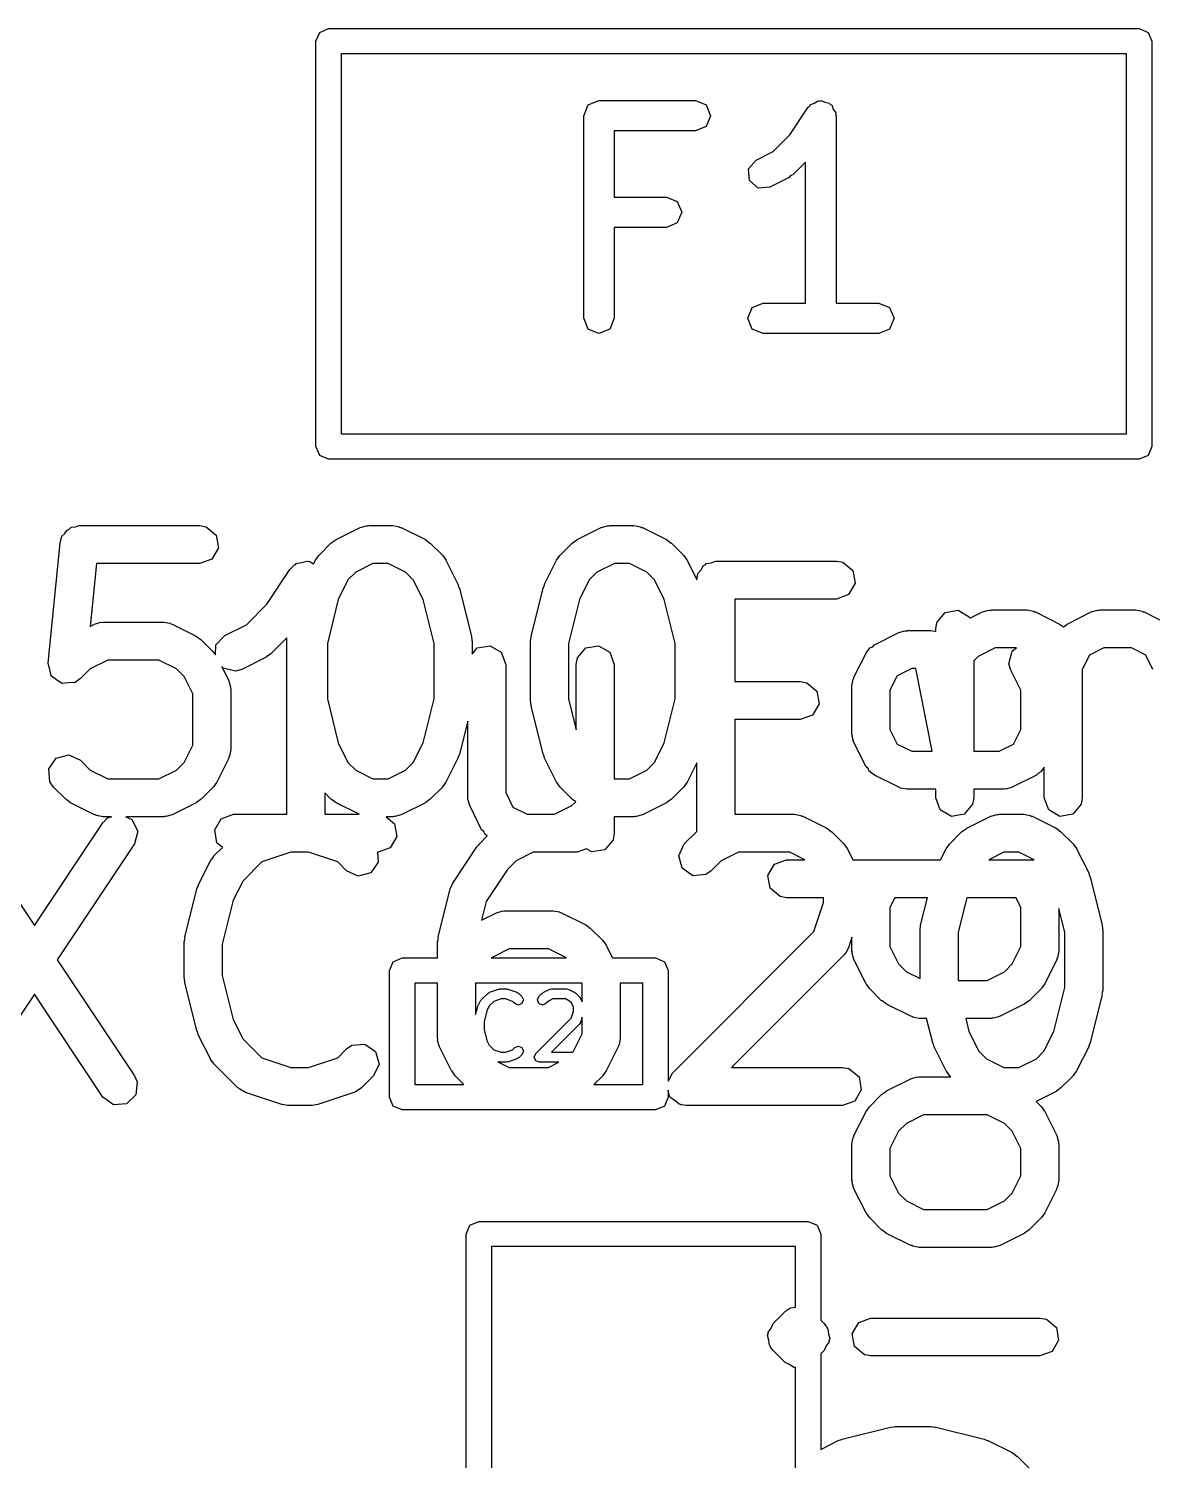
# Model space of a CAD drawing. Extents: x 115 to 337, y -185 to -59.
# Drawn here: x 228.17 to 232.61, y -78.1 to -72.45 of the extents above; entities that cross this region are included whole.
import ezdxf

# ---------------------------------------------------------------- set-up
doc = ezdxf.new("R2010")
doc.units = 0
doc.layers.add('BLACK', color=7, linetype='CONTINUOUS')

msp = doc.modelspace()

# ---------------------------------------------------------------- linework, layer by layer
at = {"layer": 'BLACK', "linetype": 'CONTINUOUS'}
for p, q in [((229.307, -72.4971), (229.322, -72.4618)), ((229.322, -72.4618), (229.357, -72.4471)), ((229.357, -72.4471), (232.557, -72.4471)), ((232.557, -72.4471), (232.593, -72.4618)), ((232.593, -72.4618), (232.607, -72.4971)), ((229.307, -74.0971), (229.307, -72.4971)), ((232.607, -72.4971), (232.607, -74.0971)), ((229.407, -72.5471), (229.407, -74.0471)), ((232.507, -72.5471), (229.407, -72.5471)), ((232.507, -74.0471), (232.507, -72.5471)), ((230.364, -72.791), (230.382, -72.7486)), ((230.382, -72.7486), (230.424, -72.731)), ((230.424, -72.731), (230.805, -72.731)), ((230.805, -72.731), (230.848, -72.7486)), ((230.848, -72.7486), (230.865, -72.791)), ((231.178, -72.8671), (231.25, -72.7578)), ((231.25, -72.7578), (231.256, -72.7543)), ((231.256, -72.7543), (231.258, -72.7486)), ((231.258, -72.7486), (231.274, -72.7419)), ((231.274, -72.7419), (231.289, -72.7322)), ((231.289, -72.7322), (231.295, -72.7334)), ((231.295, -72.7334), (231.3, -72.731)), ((231.3, -72.731), (231.316, -72.7377)), ((231.316, -72.7377), (231.334, -72.7411)), ((231.334, -72.7411), (231.337, -72.7462)), ((231.337, -72.7462), (231.343, -72.7486)), ((231.343, -72.7486), (231.349, -72.7648)), ((231.349, -72.7648), (231.359, -72.7793)), ((230.364, -73.591), (230.364, -72.791)), ((230.865, -72.791), (230.848, -72.8335)), ((231.359, -72.7793), (231.358, -72.7853)), ((231.358, -72.7853), (231.36, -72.791)), ((231.36, -72.791), (231.36, -73.531)), ((230.805, -72.851), (230.484, -72.851)), ((230.484, -72.851), (230.484, -73.112)), ((230.848, -72.8335), (230.805, -72.851)), ((231.112, -72.9322), (231.178, -72.8671)), ((231.045, -72.9659), (231.112, -72.9322)), ((231.015, -73.0006), (231.045, -72.9659)), ((231.24, -72.974), (231.19, -73.0239)), ((231.24, -73.531), (231.24, -72.974)), ((231.018, -73.0464), (231.015, -73.0006)), ((231.053, -73.0765), (231.018, -73.0464)), ((231.175, -73.0352), (231.099, -73.0733)), ((231.181, -73.0277), (231.175, -73.0352)), ((231.19, -73.0239), (231.181, -73.0277)), ((231.099, -73.0733), (231.053, -73.0765)), ((230.484, -73.112), (230.691, -73.112)), ((230.691, -73.112), (230.733, -73.1296)), ((230.733, -73.1296), (230.751, -73.172)), ((230.733, -73.2144), (230.691, -73.232)), ((230.751, -73.172), (230.733, -73.2144)), ((230.691, -73.232), (230.484, -73.232)), ((230.484, -73.232), (230.484, -73.591)), ((231.012, -73.591), (231.029, -73.5486)), ((231.029, -73.5486), (231.072, -73.531)), ((231.072, -73.531), (231.24, -73.531)), ((231.36, -73.531), (231.529, -73.531)), ((231.529, -73.531), (231.571, -73.5486)), ((231.571, -73.5486), (231.589, -73.591)), ((230.382, -73.6335), (230.364, -73.591)), ((230.484, -73.591), (230.467, -73.6335)), ((231.029, -73.6335), (231.012, -73.591)), ((231.589, -73.591), (231.571, -73.6335)), ((230.424, -73.651), (230.382, -73.6335)), ((230.467, -73.6335), (230.424, -73.651)), ((231.072, -73.651), (231.029, -73.6335)), ((231.3, -73.651), (231.072, -73.651)), ((231.529, -73.651), (231.3, -73.651)), ((231.571, -73.6335), (231.529, -73.651)), ((229.407, -74.0471), (232.507, -74.0471)), ((229.322, -74.1325), (229.307, -74.0971)), ((232.607, -74.0971), (232.593, -74.1325)), ((229.357, -74.1471), (229.322, -74.1325)), ((232.557, -74.1471), (229.357, -74.1471)), ((232.593, -74.1325), (232.557, -74.1471)), ((228.299, -74.4688), (228.304, -74.452)), ((228.304, -74.452), (228.316, -74.4409)), ((228.316, -74.4409), (228.324, -74.4271)), ((228.324, -74.4271), (228.333, -74.4235)), ((228.333, -74.4235), (228.341, -74.4162)), ((228.341, -74.4162), (228.357, -74.415)), ((228.357, -74.415), (228.372, -74.4095)), ((228.372, -74.4095), (228.848, -74.4095)), ((228.848, -74.4095), (228.874, -74.414)), ((228.874, -74.414), (228.913, -74.447)), ((228.913, -74.447), (228.922, -74.4975)), ((229.386, -74.4651), (229.481, -74.4174)), ((229.481, -74.4174), (229.506, -74.41)), ((229.506, -74.41), (229.51, -74.411)), ((229.51, -74.411), (229.515, -74.4095)), ((229.515, -74.4095), (229.61, -74.4095)), ((229.61, -74.4095), (229.636, -74.414)), ((229.636, -74.414), (229.639, -74.4169)), ((229.639, -74.4169), (229.643, -74.4174)), ((229.643, -74.4174), (229.739, -74.4651)), ((230.338, -74.4651), (230.433, -74.4174)), ((230.433, -74.4174), (230.458, -74.41)), ((230.458, -74.41), (230.463, -74.411)), ((230.463, -74.411), (230.467, -74.4095)), ((230.467, -74.4095), (230.562, -74.4095)), ((230.562, -74.4095), (230.588, -74.414)), ((230.588, -74.414), (230.591, -74.4169)), ((230.591, -74.4169), (230.596, -74.4174)), ((230.596, -74.4174), (230.691, -74.4651)), ((228.25, -74.9532), (228.297, -74.4771)), ((228.297, -74.4771), (228.298, -74.4732)), ((228.298, -74.4715), (228.299, -74.4688)), ((228.298, -74.4732), (228.298, -74.4715)), ((228.922, -74.4975), (228.896, -74.542)), ((229.319, -74.5267), (229.366, -74.4791)), ((229.366, -74.4791), (229.385, -74.4662)), ((229.385, -74.4662), (229.386, -74.4651)), ((229.739, -74.4651), (229.757, -74.4784)), ((229.757, -74.4784), (229.758, -74.4791)), ((229.758, -74.4791), (229.806, -74.5267)), ((230.271, -74.5267), (230.319, -74.4791)), ((230.319, -74.4791), (230.337, -74.4662)), ((230.337, -74.4662), (230.338, -74.4651)), ((230.691, -74.4651), (230.709, -74.4784)), ((230.709, -74.4784), (230.711, -74.4791)), ((230.711, -74.4791), (230.758, -74.5267)), ((228.44, -74.5595), (228.415, -74.8077)), ((228.848, -74.5595), (228.44, -74.5595)), ((228.896, -74.542), (228.848, -74.5595)), ((229.204, -74.5829), (229.222, -74.5641)), ((229.222, -74.5641), (229.226, -74.5629)), ((229.226, -74.5629), (229.229, -74.5596)), ((229.229, -74.5596), (229.25, -74.5558)), ((229.25, -74.5558), (229.271, -74.5497)), ((229.271, -74.5497), (229.275, -74.5514)), ((229.275, -74.5514), (229.28, -74.5507)), ((229.28, -74.5507), (229.297, -74.5609)), ((229.297, -74.5609), (229.305, -74.5462)), ((229.305, -74.5462), (229.318, -74.5282)), ((229.318, -74.5282), (229.319, -74.5267)), ((229.532, -74.5595), (229.464, -74.5938)), ((229.592, -74.5595), (229.532, -74.5595)), ((229.661, -74.5938), (229.592, -74.5595)), ((229.806, -74.5267), (229.819, -74.5451)), ((229.819, -74.5451), (229.82, -74.5462)), ((229.82, -74.5462), (229.867, -74.6414)), ((230.209, -74.6414), (230.257, -74.5462)), ((230.257, -74.5462), (230.27, -74.5282)), ((230.27, -74.5282), (230.271, -74.5267)), ((230.485, -74.5595), (230.416, -74.5938)), ((230.545, -74.5595), (230.485, -74.5595)), ((230.613, -74.5938), (230.545, -74.5595)), ((230.758, -74.5267), (230.771, -74.5451)), ((230.771, -74.5451), (230.772, -74.5462)), ((230.772, -74.5462), (230.811, -74.6234)), ((230.828, -74.5839), (230.837, -74.5671)), ((230.837, -74.5671), (230.844, -74.5647)), ((230.844, -74.5647), (230.848, -74.5596)), ((230.848, -74.5596), (230.867, -74.5562)), ((230.867, -74.5562), (230.886, -74.5495)), ((230.886, -74.5495), (231.362, -74.5495)), ((231.362, -74.5495), (231.387, -74.554)), ((231.387, -74.554), (231.427, -74.587)), ((229.113, -74.7196), (229.204, -74.5829)), ((229.433, -74.6242), (229.395, -74.7012)), ((229.464, -74.5938), (229.433, -74.6242)), ((229.691, -74.6242), (229.661, -74.5938)), ((229.73, -74.7012), (229.691, -74.6242)), ((230.386, -74.6242), (230.347, -74.7012)), ((230.416, -74.5938), (230.386, -74.6242)), ((230.643, -74.6242), (230.613, -74.5938)), ((230.682, -74.7012), (230.643, -74.6242)), ((230.811, -74.6234), (230.812, -74.6148)), ((230.812, -74.6115), (230.813, -74.6086)), ((230.812, -74.6148), (230.812, -74.6115)), ((230.813, -74.6086), (230.815, -74.5989)), ((230.815, -74.5989), (230.828, -74.5839)), ((231.427, -74.587), (231.436, -74.6375)), ((229.867, -74.6414), (229.871, -74.6539)), ((229.871, -74.6539), (229.873, -74.6568)), ((229.873, -74.6568), (229.921, -74.8473)), ((230.156, -74.8473), (230.204, -74.6568)), ((230.204, -74.6568), (230.209, -74.645)), ((230.209, -74.645), (230.209, -74.6414)), ((231.41, -74.682), (231.362, -74.6995)), ((231.436, -74.6375), (231.41, -74.682)), ((229.032, -74.801), (229.113, -74.7196)), ((229.395, -74.7012), (229.352, -74.8747)), ((229.773, -74.8747), (229.73, -74.7012)), ((230.347, -74.7012), (230.304, -74.8747)), ((230.725, -74.8747), (230.682, -74.7012)), ((231.362, -74.6995), (230.961, -74.6995)), ((230.961, -74.6995), (230.961, -75.0257)), ((231.791, -74.7529), (231.842, -74.744)), ((231.842, -74.744), (231.886, -74.7696)), ((231.938, -74.7508), (231.963, -74.7433)), ((231.963, -74.7433), (231.968, -74.7444)), ((231.968, -74.7444), (231.972, -74.7428)), ((231.972, -74.7428), (232.115, -74.7428)), ((232.115, -74.7428), (232.14, -74.7474)), ((232.367, -74.7508), (232.392, -74.7433)), ((232.392, -74.7433), (232.396, -74.7444)), ((232.396, -74.7444), (232.4, -74.7428)), ((232.4, -74.7428), (232.543, -74.7428)), ((232.543, -74.7428), (232.569, -74.7474)), ((228.415, -74.8077), (228.433, -74.7984)), ((228.433, -74.7984), (228.458, -74.791)), ((228.458, -74.791), (228.463, -74.792)), ((228.463, -74.792), (228.467, -74.7905)), ((228.467, -74.7905), (228.705, -74.7905)), ((228.705, -74.7905), (228.731, -74.795)), ((228.731, -74.795), (228.734, -74.7979)), ((228.734, -74.7979), (228.739, -74.7984)), ((228.739, -74.7984), (228.834, -74.846)), ((228.947, -74.8431), (229.032, -74.801)), ((231.754, -74.8178), (231.758, -74.7922)), ((231.758, -74.7922), (231.791, -74.7529)), ((231.886, -74.7696), (231.889, -74.7756)), ((231.889, -74.7756), (231.938, -74.7508)), ((232.14, -74.7474), (232.144, -74.7503)), ((232.144, -74.7503), (232.148, -74.7508)), ((232.148, -74.7508), (232.243, -74.7984)), ((232.243, -74.7984), (232.258, -74.8091)), ((232.264, -74.8065), (232.272, -74.7984)), ((232.272, -74.7984), (232.367, -74.7508)), ((232.569, -74.7474), (232.572, -74.7503)), ((232.572, -74.7503), (232.577, -74.7508)), ((232.577, -74.7508), (232.672, -74.7984)), ((228.834, -74.846), (228.852, -74.8594)), ((228.912, -74.8804), (228.947, -74.8431)), ((229.192, -74.8532), (229.129, -74.9156)), ((229.192, -75.5495), (229.192, -74.8532)), ((229.921, -74.8473), (229.922, -74.8622)), ((230.154, -74.8655), (230.157, -74.8507)), ((230.157, -74.8507), (230.156, -74.8473)), ((231.512, -74.8801), (231.608, -74.8324)), ((231.608, -74.8324), (231.632, -74.825)), ((231.632, -74.825), (231.637, -74.826)), ((231.637, -74.826), (231.641, -74.8245)), ((231.641, -74.8245), (231.736, -74.8245)), ((231.736, -74.8245), (231.754, -74.8276)), ((231.754, -74.8276), (231.754, -74.8178)), ((232.258, -74.8091), (232.264, -74.8065)), ((228.852, -74.8594), (228.853, -74.8601)), ((228.853, -74.8601), (228.901, -74.9077)), ((228.901, -74.9077), (228.91, -74.92)), ((228.91, -74.92), (228.912, -74.8804)), ((229.352, -74.8747), (229.352, -75.0943)), ((229.773, -75.0943), (229.773, -74.8747)), ((229.922, -74.8622), (229.923, -74.8655)), ((229.923, -74.8655), (229.923, -74.9172)), ((229.923, -74.9172), (229.943, -74.8929)), ((229.943, -74.8929), (229.994, -74.884)), ((229.994, -74.884), (230.038, -74.9096)), ((230.038, -74.9096), (230.056, -74.9578)), ((230.154, -75.1036), (230.154, -74.8655)), ((230.304, -74.8747), (230.304, -75.0943)), ((230.339, -74.9322), (230.372, -74.8929)), ((230.372, -74.8929), (230.422, -74.884)), ((230.422, -74.884), (230.467, -74.9096)), ((230.467, -74.9096), (230.484, -74.9578)), ((230.725, -75.0943), (230.725, -74.8747)), ((231.431, -75.0088), (231.479, -74.9136)), ((231.479, -74.9136), (231.494, -74.8927)), ((231.494, -74.8927), (231.505, -74.8882)), ((231.505, -74.8882), (231.512, -74.8801)), ((231.989, -74.8928), (231.921, -74.9271)), ((232.072, -74.8928), (231.989, -74.8928)), ((232.043, -74.9557), (232.055, -74.9058)), ((232.055, -74.9058), (232.072, -74.8928)), ((232.418, -74.8928), (232.361, -74.9214)), ((232.526, -74.8928), (232.418, -74.8928)), ((232.583, -74.9214), (232.526, -74.8928)), ((228.249, -74.9542), (228.25, -74.9537)), ((228.256, -74.9785), (228.249, -74.9542)), ((228.25, -74.9537), (228.25, -74.9532)), ((228.485, -74.9405), (228.416, -74.9747)), ((228.687, -74.9405), (228.485, -74.9405)), ((228.756, -74.9747), (228.687, -74.9405)), ((228.94, -74.9728), (228.935, -74.9661)), ((228.935, -74.9661), (228.963, -75.0224)), ((229.11, -74.9297), (229.014, -74.9773)), ((229.111, -74.9285), (229.11, -74.9297)), ((229.129, -74.9156), (229.111, -74.9285)), ((230.056, -74.9578), (230.056, -75.464)), ((230.334, -74.9578), (230.339, -74.9322)), ((230.334, -75.2162), (230.334, -74.9578)), ((230.484, -74.9578), (230.484, -75.4094)), ((231.921, -74.9271), (231.904, -74.9442)), ((231.904, -74.9442), (231.904, -75.3007)), ((232.05, -74.9807), (232.043, -74.9557)), ((232.361, -74.9214), (232.332, -74.9784)), ((232.611, -74.9784), (232.583, -74.9214)), ((228.262, -75.003), (228.256, -74.9785)), ((228.263, -75.0032), (228.262, -75.003)), ((228.263, -75.0037), (228.263, -75.0032)), ((228.283, -75.0182), (228.263, -75.0037)), ((228.304, -75.0329), (228.283, -75.0182)), ((228.377, -75.0137), (228.356, -75.0287)), ((228.416, -74.9747), (228.377, -75.0137)), ((228.786, -75.0051), (228.756, -74.9747)), ((228.821, -75.0736), (228.786, -75.0051)), ((228.989, -74.9847), (228.94, -74.9728)), ((228.963, -75.0224), (228.97, -75.0474)), ((229.014, -74.9773), (228.989, -74.9847)), ((230.961, -75.0257), (231.219, -75.0257)), ((231.219, -75.0257), (231.245, -75.0302)), ((231.423, -75.0424), (231.428, -75.0167)), ((231.428, -75.0167), (231.431, -75.0133)), ((231.431, -75.0133), (231.431, -75.0088)), ((231.602, -75.003), (231.573, -75.0601)), ((231.659, -74.9745), (231.602, -75.003)), ((231.675, -74.9745), (231.659, -74.9745)), ((231.74, -75.3007), (231.675, -74.9745)), ((232.09, -75.0601), (232.05, -74.9807)), ((232.332, -74.9784), (232.332, -75.4845)), ((228.305, -75.0331), (228.304, -75.0329)), ((228.304, -75.0329), (228.304, -75.0329)), ((228.33, -75.031), (228.305, -75.0331)), ((228.355, -75.0291), (228.33, -75.031)), ((228.356, -75.0287), (228.355, -75.0287)), ((228.355, -75.0287), (228.355, -75.0291)), ((228.821, -75.2763), (228.821, -75.0736)), ((228.97, -75.0474), (228.969, -75.0517)), ((228.969, -75.0517), (228.971, -75.0559)), ((228.971, -75.0559), (228.971, -75.294)), ((231.245, -75.0302), (231.284, -75.0632)), ((231.284, -75.0632), (231.293, -75.1137)), ((231.423, -75.2328), (231.423, -75.0424)), ((231.573, -75.0601), (231.573, -75.2151)), ((232.09, -75.2151), (232.09, -75.0601)), ((229.352, -75.0943), (229.395, -75.2679)), ((229.73, -75.2679), (229.773, -75.0943)), ((230.155, -75.1068), (230.154, -75.1036)), ((230.156, -75.1218), (230.155, -75.1068)), ((230.204, -75.3122), (230.156, -75.1218)), ((230.304, -75.0943), (230.334, -75.2162)), ((230.682, -75.2679), (230.725, -75.0943)), ((231.293, -75.1137), (231.267, -75.1582)), ((229.906, -75.1814), (229.873, -75.3122)), ((229.906, -75.4817), (229.906, -75.1814)), ((231.219, -75.1757), (230.961, -75.1757)), ((230.961, -75.1757), (230.961, -75.5495)), ((231.267, -75.1582), (231.219, -75.1757)), ((231.425, -75.2371), (231.423, -75.2328)), ((231.424, -75.2414), (231.425, -75.2371)), ((231.431, -75.2664), (231.424, -75.2414)), ((231.573, -75.2151), (231.602, -75.2722)), ((232.061, -75.2722), (232.09, -75.2151)), ((228.786, -75.3448), (228.821, -75.2763)), ((228.971, -75.294), (228.966, -75.3197)), ((229.395, -75.2679), (229.433, -75.3448)), ((229.691, -75.3448), (229.73, -75.2679)), ((230.643, -75.3448), (230.682, -75.2679)), ((231.479, -75.3616), (231.431, -75.2664)), ((231.602, -75.2722), (231.659, -75.3007)), ((231.659, -75.3007), (231.74, -75.3007)), ((231.904, -75.3007), (232.004, -75.3007)), ((232.004, -75.3007), (232.061, -75.2722)), ((228.252, -75.3699), (228.281, -75.3278)), ((228.281, -75.3278), (228.331, -75.3146)), ((228.331, -75.3146), (228.377, -75.3362)), ((228.377, -75.3362), (228.416, -75.3753)), ((228.756, -75.3753), (228.786, -75.3448)), ((228.963, -75.3276), (228.915, -75.4228)), ((228.966, -75.3197), (228.963, -75.3231)), ((228.963, -75.3231), (228.963, -75.3276)), ((229.433, -75.3448), (229.464, -75.3753)), ((229.661, -75.3753), (229.691, -75.3448)), ((229.867, -75.3276), (229.82, -75.4228)), ((229.868, -75.324), (229.867, -75.3276)), ((229.873, -75.3122), (229.868, -75.324)), ((230.206, -75.3152), (230.204, -75.3122)), ((230.209, -75.3276), (230.206, -75.3152)), ((230.257, -75.4228), (230.209, -75.3276)), ((230.613, -75.3753), (230.643, -75.3448)), ((230.811, -75.346), (230.772, -75.4228)), ((230.811, -75.6179), (230.811, -75.346)), ((231.487, -75.3693), (231.479, -75.3616)), ((232.182, -75.3641), (232.169, -75.3825)), ((232.182, -75.4845), (232.182, -75.3641)), ((228.256, -75.421), (228.252, -75.3699)), ((228.271, -75.4423), (228.256, -75.421)), ((228.416, -75.3753), (228.485, -75.4095)), ((228.485, -75.4095), (228.687, -75.4095)), ((228.687, -75.4095), (228.756, -75.3753)), ((228.915, -75.4228), (228.902, -75.4408)), ((229.464, -75.3753), (229.532, -75.4095)), ((229.532, -75.4095), (229.592, -75.4095)), ((229.592, -75.4095), (229.661, -75.3753)), ((229.82, -75.4228), (229.806, -75.4408)), ((230.258, -75.4239), (230.257, -75.4228)), ((230.484, -75.4094), (230.485, -75.4095)), ((230.485, -75.4095), (230.545, -75.4095)), ((230.545, -75.4095), (230.613, -75.3753)), ((230.772, -75.4228), (230.759, -75.4408)), ((231.491, -75.3796), (231.487, -75.3693)), ((231.512, -75.3952), (231.491, -75.3796)), ((231.608, -75.4428), (231.512, -75.3952)), ((232.151, -75.3952), (232.056, -75.4428)), ((232.159, -75.387), (232.151, -75.3952)), ((232.169, -75.3825), (232.159, -75.387)), ((228.319, -75.4899), (228.271, -75.4423)), ((228.901, -75.4423), (228.853, -75.4899)), ((228.902, -75.4408), (228.901, -75.4423)), ((229.366, -75.4899), (229.342, -75.4651)), ((229.342, -75.4651), (229.342, -75.5495)), ((229.806, -75.4423), (229.758, -75.4899)), ((229.806, -75.4408), (229.806, -75.4423)), ((230.056, -75.464), (230.084, -75.521)), ((230.271, -75.4423), (230.258, -75.4239)), ((230.319, -75.4899), (230.271, -75.4423)), ((230.758, -75.4423), (230.711, -75.4899)), ((230.759, -75.4408), (230.758, -75.4423)), ((231.612, -75.4433), (231.608, -75.4428)), ((231.615, -75.4462), (231.612, -75.4433)), ((231.641, -75.4507), (231.615, -75.4462)), ((231.754, -75.4507), (231.641, -75.4507)), ((231.754, -75.4845), (231.754, -75.4507)), ((232.022, -75.4507), (231.904, -75.4507)), ((231.904, -75.4507), (231.904, -75.4845)), ((232.026, -75.4492), (232.022, -75.4507)), ((232.031, -75.4502), (232.026, -75.4492)), ((232.056, -75.4428), (232.031, -75.4502)), ((228.32, -75.4906), (228.319, -75.4899)), ((228.338, -75.504), (228.32, -75.4906)), ((228.433, -75.5516), (228.338, -75.504)), ((228.834, -75.504), (228.739, -75.5516)), ((228.835, -75.5028), (228.834, -75.504)), ((228.853, -75.4899), (228.835, -75.5028)), ((229.368, -75.4906), (229.366, -75.4899)), ((229.386, -75.504), (229.368, -75.4906)), ((229.477, -75.5495), (229.386, -75.504)), ((229.739, -75.504), (229.643, -75.5516)), ((229.74, -75.5028), (229.739, -75.504)), ((229.758, -75.4899), (229.74, -75.5028)), ((229.907, -75.4859), (229.906, -75.4817)), ((229.906, -75.4902), (229.907, -75.4859)), ((229.914, -75.5152), (229.906, -75.4902)), ((229.961, -75.6104), (229.914, -75.5152)), ((230.084, -75.521), (230.141, -75.5495)), ((230.249, -75.5495), (230.317, -75.5153)), ((230.317, -75.5153), (230.333, -75.4999)), ((230.32, -75.4906), (230.319, -75.4899)), ((230.333, -75.4999), (230.32, -75.4906)), ((230.691, -75.504), (230.596, -75.5516)), ((230.692, -75.5028), (230.691, -75.504)), ((230.711, -75.4899), (230.692, -75.5028)), ((231.771, -75.5327), (231.754, -75.4845)), ((231.816, -75.5584), (231.771, -75.5327)), ((231.899, -75.5102), (231.866, -75.5495)), ((231.904, -75.4845), (231.899, -75.5102)), ((232.2, -75.5327), (232.182, -75.4845)), ((232.244, -75.5584), (232.2, -75.5327)), ((232.328, -75.5102), (232.295, -75.5495)), ((232.332, -75.4845), (232.328, -75.5102)), ((227.924, -75.5829), (228.195, -75.9893)), ((228.195, -75.9893), (228.466, -75.5829)), ((228.438, -75.5521), (228.433, -75.5516)), ((228.441, -75.555), (228.438, -75.5521)), ((228.467, -75.5595), (228.441, -75.555)), ((228.466, -75.5829), (228.484, -75.5641)), ((228.5, -75.5595), (228.467, -75.5595)), ((228.484, -75.5641), (228.5, -75.5595)), ((228.705, -75.5595), (228.556, -75.5595)), ((228.556, -75.5595), (228.58, -75.5703)), ((228.58, -75.5703), (228.603, -75.6163)), ((228.709, -75.558), (228.705, -75.5595)), ((228.714, -75.559), (228.709, -75.558)), ((228.739, -75.5516), (228.714, -75.559)), ((228.907, -75.6115), (228.933, -75.5671)), ((228.933, -75.5671), (228.981, -75.5495)), ((228.981, -75.5495), (229.192, -75.5495)), ((229.342, -75.5495), (229.477, -75.5495)), ((229.61, -75.5595), (229.584, -75.5595)), ((229.584, -75.5595), (229.617, -75.587)), ((229.614, -75.558), (229.61, -75.5595)), ((229.618, -75.559), (229.614, -75.558)), ((229.617, -75.587), (229.626, -75.6375)), ((229.643, -75.5516), (229.618, -75.559)), ((230.141, -75.5495), (230.249, -75.5495)), ((230.562, -75.5595), (230.484, -75.5595)), ((230.484, -75.5595), (230.484, -75.6245)), ((230.566, -75.558), (230.562, -75.5595)), ((230.571, -75.559), (230.566, -75.558)), ((230.596, -75.5516), (230.571, -75.559)), ((230.961, -75.5495), (231.195, -75.5495)), ((231.195, -75.5495), (231.221, -75.554)), ((231.221, -75.554), (231.224, -75.5569)), ((231.224, -75.5569), (231.229, -75.5574)), ((231.229, -75.5574), (231.324, -75.6051)), ((231.866, -75.5495), (231.816, -75.5584)), ((231.876, -75.6051), (231.971, -75.5574)), ((231.971, -75.5574), (231.996, -75.55)), ((231.996, -75.55), (232.001, -75.551)), ((232.001, -75.551), (232.005, -75.5495)), ((232.005, -75.5495), (232.1, -75.5495)), ((232.1, -75.5495), (232.126, -75.554)), ((232.126, -75.554), (232.129, -75.5569)), ((232.129, -75.5569), (232.134, -75.5574)), ((232.134, -75.5574), (232.229, -75.6051)), ((232.295, -75.5495), (232.244, -75.5584)), ((228.603, -75.6163), (228.591, -75.6661)), ((228.916, -75.662), (228.907, -75.6115)), ((229.626, -75.6375), (229.6, -75.682)), ((229.952, -75.6667), (229.983, -75.6353)), ((229.97, -75.6182), (229.961, -75.6104)), ((229.974, -75.6285), (229.97, -75.6182)), ((229.983, -75.6353), (229.974, -75.6285)), ((230.484, -75.6245), (230.48, -75.6502)), ((230.761, -75.6667), (230.809, -75.6191)), ((230.809, -75.6191), (230.811, -75.6179)), ((231.324, -75.6051), (231.342, -75.6184)), ((231.342, -75.6184), (231.344, -75.6191)), ((231.344, -75.6191), (231.391, -75.6667)), ((231.809, -75.6667), (231.856, -75.6191)), ((231.856, -75.6191), (231.875, -75.6062)), ((231.875, -75.6062), (231.876, -75.6051)), ((232.229, -75.6051), (232.247, -75.6184)), ((232.247, -75.6184), (232.248, -75.6191)), ((232.248, -75.6191), (232.296, -75.6667)), ((228.591, -75.6661), (228.285, -76.1245)), ((228.904, -75.7143), (228.938, -75.6805)), ((228.938, -75.6805), (228.916, -75.662)), ((229.207, -75.6995), (229.093, -75.7377)), ((229.278, -75.6995), (229.207, -75.6995)), ((229.393, -75.7377), (229.278, -75.6995)), ((229.552, -75.6995), (229.55, -75.6995)), ((229.55, -75.6995), (229.553, -75.7392)), ((229.6, -75.682), (229.552, -75.6995)), ((229.847, -75.821), (229.942, -75.6782)), ((229.942, -75.6782), (229.95, -75.6699)), ((229.95, -75.6699), (229.952, -75.6667)), ((230.165, -75.6995), (230.097, -75.7338)), ((230.338, -75.6995), (230.165, -75.6995)), ((230.375, -75.6861), (230.338, -75.6995)), ((230.396, -75.6984), (230.375, -75.6861)), ((230.447, -75.6895), (230.396, -75.6984)), ((230.48, -75.6502), (230.447, -75.6895)), ((230.74, -75.7132), (230.761, -75.6667)), ((230.975, -75.6995), (230.906, -75.7338)), ((231.178, -75.6995), (230.975, -75.6995)), ((231.237, -75.7293), (231.178, -75.6995)), ((231.391, -75.6667), (231.404, -75.6851)), ((231.404, -75.6851), (231.405, -75.6862)), ((231.405, -75.6862), (231.427, -75.7293)), ((231.773, -75.7293), (231.795, -75.6862)), ((231.795, -75.6862), (231.808, -75.6682)), ((231.808, -75.6682), (231.809, -75.6667)), ((232.022, -75.6995), (231.963, -75.7293)), ((232.082, -75.6995), (232.022, -75.6995)), ((232.142, -75.7293), (232.082, -75.6995)), ((232.296, -75.6667), (232.309, -75.6851)), ((232.309, -75.6851), (232.31, -75.6862)), ((232.31, -75.6862), (232.358, -75.7814)), ((228.842, -75.8291), (228.89, -75.7338)), ((228.89, -75.7338), (228.903, -75.7158)), ((228.903, -75.7158), (228.904, -75.7143)), ((229.093, -75.7377), (229.019, -75.8118)), ((229.428, -75.7728), (229.393, -75.7377)), ((229.553, -75.7392), (229.524, -75.7812)), ((230.097, -75.7338), (230.063, -75.7675)), ((230.753, -75.7628), (230.74, -75.7132)), ((230.906, -75.7338), (230.867, -75.7728)), ((231.091, -75.7913), (231.117, -75.7468)), ((231.117, -75.7468), (231.165, -75.7293)), ((231.165, -75.7293), (231.237, -75.7293)), ((231.427, -75.7293), (231.773, -75.7293)), ((231.963, -75.7293), (232.142, -75.7293)), ((229.019, -75.8118), (228.98, -75.8888)), ((229.474, -75.7945), (229.428, -75.7728)), ((229.524, -75.7812), (229.474, -75.7945)), ((230.063, -75.7675), (229.979, -75.8934)), ((230.795, -75.7922), (230.753, -75.7628)), ((230.846, -75.7877), (230.795, -75.7922)), ((230.867, -75.7728), (230.846, -75.7877)), ((231.1, -75.8418), (231.091, -75.7913)), ((232.358, -75.7814), (232.361, -75.7939)), ((232.361, -75.7939), (232.363, -75.7968)), ((232.363, -75.7968), (232.411, -75.9873)), ((228.789, -76.0349), (228.837, -75.8444)), ((228.837, -75.8444), (228.842, -75.8326)), ((228.842, -75.8326), (228.842, -75.8291)), ((229.789, -76.0349), (229.837, -75.8444)), ((229.837, -75.8444), (229.847, -75.8214)), ((229.847, -75.8214), (229.847, -75.821)), ((231.139, -75.8748), (231.1, -75.8418)), ((231.165, -75.8793), (231.139, -75.8748)), ((228.98, -75.8888), (228.937, -76.0623)), ((229.979, -75.8934), (229.961, -75.9675)), ((230.019, -75.9384), (230.044, -75.931)), ((230.044, -75.931), (230.048, -75.932)), ((230.048, -75.932), (230.052, -75.9305)), ((230.052, -75.9305), (230.243, -75.9305)), ((230.243, -75.9305), (230.269, -75.935)), ((231.311, -75.8793), (231.165, -75.8793)), ((231.273, -76.0126), (231.311, -75.8981)), ((231.311, -75.8981), (231.311, -75.8793)), ((231.592, -75.8793), (231.573, -75.9172)), ((231.573, -75.9172), (231.573, -76.0723)), ((231.721, -75.8793), (231.592, -75.8793)), ((231.694, -75.9873), (231.721, -75.8793)), ((231.876, -75.8793), (231.842, -76.0147)), ((232.071, -75.8793), (231.876, -75.8793)), ((232.09, -75.9172), (232.071, -75.8793)), ((232.09, -76.0723), (232.09, -75.9172)), ((232.263, -76.0147), (232.24, -75.9218)), ((232.24, -75.9218), (232.24, -76.09)), ((229.961, -75.9675), (230.019, -75.9384)), ((230.269, -75.935), (230.272, -75.9379)), ((230.272, -75.9379), (230.276, -75.9384)), ((230.276, -75.9384), (230.372, -75.986)), ((230.372, -75.986), (230.39, -75.9994)), ((231.694, -75.9907), (231.694, -75.9873)), ((232.411, -75.9873), (232.412, -76.0022)), ((228.787, -76.0531), (228.79, -76.0383)), ((228.79, -76.0383), (228.789, -76.0349)), ((229.787, -76.0531), (229.79, -76.0383)), ((229.79, -76.0383), (229.789, -76.0349)), ((230.39, -75.9994), (230.391, -76.0001)), ((230.391, -76.0001), (230.439, -76.0477)), ((230.714, -76.5715), (231.273, -76.0126)), ((231.423, -76.0349), (231.409, -76.0768)), ((231.423, -76.09), (231.423, -76.0349)), ((231.692, -76.0055), (231.694, -75.9907)), ((231.692, -76.1981), (231.692, -76.0055)), ((231.842, -76.0147), (231.842, -76.2055)), ((232.263, -76.2343), (232.263, -76.0147)), ((232.412, -76.0022), (232.413, -76.0055)), ((232.413, -76.0055), (232.413, -76.2436)), ((228.787, -76.1959), (228.787, -76.0531)), ((228.937, -76.0623), (228.937, -76.1867)), ((229.787, -76.1171), (229.787, -76.0531)), ((230.07, -76.0805), (230.002, -76.1147)), ((230.225, -76.0805), (230.07, -76.0805)), ((230.294, -76.1147), (230.225, -76.0805)), ((230.439, -76.0477), (230.452, -76.066)), ((230.452, -76.066), (230.453, -76.0672)), ((230.453, -76.0672), (230.478, -76.1171)), ((231.397, -76.0997), (231.393, -76.1021)), ((231.409, -76.0768), (231.397, -76.0997)), ((231.425, -76.0942), (231.423, -76.09)), ((231.424, -76.0986), (231.425, -76.0942)), ((231.431, -76.1235), (231.424, -76.0986)), ((231.573, -76.0723), (231.607, -76.1408)), ((232.056, -76.1408), (232.09, -76.0723)), ((232.24, -76.09), (232.235, -76.1156)), ((228.285, -76.1245), (228.591, -76.5829)), ((229.597, -76.1671), (229.612, -76.1318)), ((229.612, -76.1318), (229.647, -76.1171)), ((229.647, -76.1171), (229.787, -76.1171)), ((230.002, -76.1147), (229.999, -76.1171)), ((229.999, -76.1171), (230.296, -76.1171)), ((230.296, -76.1171), (230.294, -76.1147)), ((230.478, -76.1171), (230.647, -76.1171)), ((230.647, -76.1171), (230.683, -76.1318)), ((230.683, -76.1318), (230.697, -76.1671)), ((231.391, -76.1061), (230.948, -76.5495)), ((231.393, -76.1021), (231.391, -76.1061)), ((231.479, -76.2188), (231.431, -76.1235)), ((231.607, -76.1408), (231.638, -76.1712)), ((232.025, -76.1712), (232.056, -76.1408)), ((232.232, -76.1235), (232.184, -76.2188)), ((232.235, -76.1156), (232.232, -76.1191)), ((232.232, -76.1191), (232.232, -76.1235)), ((228.788, -76.1992), (228.787, -76.1959)), ((228.789, -76.2141), (228.788, -76.1992)), ((228.837, -76.4046), (228.789, -76.2141)), ((228.937, -76.1867), (228.98, -76.3602)), ((229.597, -76.6671), (229.597, -76.1671)), ((230.697, -76.1671), (230.697, -76.6034)), ((231.638, -76.1712), (231.692, -76.1981)), ((231.842, -76.2055), (231.957, -76.2055)), ((231.957, -76.2055), (232.025, -76.1712)), ((228.195, -76.2597), (227.924, -76.6661)), ((228.466, -76.6661), (228.195, -76.2597)), ((229.697, -76.2171), (229.697, -76.6171)), ((229.787, -76.2171), (229.697, -76.2171)), ((229.787, -76.434), (229.787, -76.2171)), ((229.937, -76.2171), (229.937, -76.3403)), ((230.358, -76.2171), (229.937, -76.2171)), ((229.961, -76.2806), (229.985, -76.2567)), ((229.985, -76.2567), (229.989, -76.255)), ((229.989, -76.255), (229.992, -76.2519)), ((229.992, -76.2519), (230.028, -76.24)), ((230.028, -76.24), (230.031, -76.2402)), ((230.031, -76.2402), (230.034, -76.239)), ((230.034, -76.239), (230.058, -76.239)), ((230.058, -76.239), (230.061, -76.2402)), ((230.061, -76.2402), (230.065, -76.24)), ((230.065, -76.24), (230.1, -76.2519)), ((230.1, -76.2519), (230.104, -76.255)), ((230.104, -76.255), (230.108, -76.2567)), ((230.108, -76.2567), (230.12, -76.2686)), ((230.12, -76.2686), (230.126, -76.2828)), ((230.181, -76.2828), (230.187, -76.2686)), ((230.187, -76.2686), (230.199, -76.2567)), ((230.199, -76.2567), (230.202, -76.2555)), ((230.202, -76.2555), (230.204, -76.253)), ((230.204, -76.253), (230.228, -76.2411)), ((230.228, -76.2411), (230.232, -76.2408)), ((230.232, -76.2408), (230.237, -76.239)), ((230.237, -76.239), (230.296, -76.239)), ((230.296, -76.239), (230.301, -76.2408)), ((230.301, -76.2408), (230.305, -76.2411)), ((230.305, -76.2411), (230.329, -76.253)), ((230.329, -76.253), (230.331, -76.2555)), ((230.331, -76.2555), (230.334, -76.2567)), ((230.334, -76.2567), (230.346, -76.2686)), ((230.346, -76.2686), (230.347, -76.2717)), ((230.358, -76.2907), (230.358, -76.2171)), ((230.508, -76.2171), (230.508, -76.434)), ((230.597, -76.2171), (230.508, -76.2171)), ((230.597, -76.6171), (230.597, -76.2171)), ((231.48, -76.2199), (231.479, -76.2188)), ((231.493, -76.2383), (231.48, -76.2199)), ((231.54, -76.2859), (231.493, -76.2383)), ((232.17, -76.2383), (232.123, -76.2859)), ((232.171, -76.2368), (232.17, -76.2383)), ((232.184, -76.2188), (232.171, -76.2368)), ((232.22, -76.4079), (232.263, -76.2343)), ((232.411, -76.2618), (232.363, -76.4522)), ((232.413, -76.2436), (232.41, -76.2583)), ((232.41, -76.2583), (232.411, -76.2618)), ((229.937, -76.3403), (229.944, -76.3137)), ((229.944, -76.3137), (229.945, -76.3118)), ((229.945, -76.3096), (229.957, -76.2857)), ((229.945, -76.3118), (229.945, -76.3096)), ((229.957, -76.2857), (229.959, -76.2836)), ((229.959, -76.2836), (229.961, -76.2806)), ((229.982, -76.3255), (229.971, -76.3686)), ((229.991, -76.3065), (229.982, -76.3255)), ((230.009, -76.2884), (229.991, -76.3065)), ((230.038, -76.279), (230.009, -76.2884)), ((230.055, -76.279), (230.038, -76.279)), ((230.083, -76.2884), (230.055, -76.279)), ((230.092, -76.2969), (230.083, -76.2884)), ((230.106, -76.3028), (230.092, -76.2969)), ((230.12, -76.2969), (230.106, -76.3028)), ((230.126, -76.2828), (230.12, -76.2969)), ((230.187, -76.2969), (230.181, -76.2828)), ((230.201, -76.3028), (230.187, -76.2969)), ((230.215, -76.2969), (230.201, -76.3028)), ((230.225, -76.2873), (230.215, -76.2969)), ((230.242, -76.279), (230.225, -76.2873)), ((230.292, -76.279), (230.242, -76.279)), ((230.308, -76.2873), (230.292, -76.279)), ((230.316, -76.2946), (230.308, -76.2873)), ((230.315, -76.3553), (230.324, -76.3272)), ((230.324, -76.3113), (230.316, -76.2946)), ((230.324, -76.3272), (230.324, -76.3113)), ((230.347, -76.2717), (230.35, -76.2738)), ((230.35, -76.2738), (230.358, -76.2907)), ((231.542, -76.2866), (231.54, -76.2859)), ((231.56, -76.2999), (231.542, -76.2866)), ((231.655, -76.3475), (231.56, -76.2999)), ((232.103, -76.2999), (232.008, -76.3475)), ((232.104, -76.2987), (232.103, -76.2999)), ((232.123, -76.2859), (232.104, -76.2987)), ((228.98, -76.3602), (229.019, -76.4372)), ((229.971, -76.3686), (229.971, -76.3994)), ((230.175, -76.4948), (230.315, -76.3553)), ((230.346, -76.3803), (230.237, -76.489)), ((230.348, -76.376), (230.346, -76.3803)), ((230.351, -76.3724), (230.348, -76.376)), ((230.358, -76.3504), (230.351, -76.3724)), ((230.358, -76.4163), (230.358, -76.3504)), ((231.66, -76.3481), (231.655, -76.3475)), ((231.663, -76.3509), (231.66, -76.3481)), ((231.689, -76.3555), (231.663, -76.3509)), ((231.717, -76.3555), (231.689, -76.3555)), ((231.742, -76.4522), (231.717, -76.3555)), ((231.974, -76.3555), (231.872, -76.3555)), ((231.872, -76.3555), (231.885, -76.4079)), ((231.979, -76.3539), (231.974, -76.3555)), ((231.983, -76.355), (231.979, -76.3539)), ((232.008, -76.3475), (231.983, -76.355)), ((228.839, -76.4076), (228.837, -76.4046)), ((228.842, -76.42), (228.839, -76.4076)), ((228.89, -76.5152), (228.842, -76.42)), ((229.019, -76.4372), (229.093, -76.5113)), ((229.788, -76.4383), (229.787, -76.434)), ((229.787, -76.4426), (229.788, -76.4383)), ((229.971, -76.3994), (229.982, -76.4425)), ((230.324, -76.4848), (230.358, -76.4163)), ((230.508, -76.434), (230.504, -76.4597)), ((231.885, -76.4079), (231.924, -76.4848)), ((232.181, -76.4848), (232.22, -76.4079)), ((229.393, -76.5113), (229.428, -76.4762)), ((229.428, -76.4762), (229.449, -76.4613)), ((229.449, -76.4613), (229.5, -76.4568)), ((229.5, -76.4568), (229.542, -76.4863)), ((229.542, -76.4863), (229.556, -76.5358)), ((229.795, -76.4676), (229.787, -76.4426)), ((229.842, -76.5628), (229.795, -76.4676)), ((229.982, -76.4425), (229.991, -76.4614)), ((229.991, -76.4614), (230.009, -76.4796)), ((230.009, -76.4796), (230.038, -76.489)), ((230.038, -76.489), (230.055, -76.489)), ((230.055, -76.489), (230.083, -76.4796)), ((230.083, -76.4796), (230.092, -76.471)), ((230.092, -76.471), (230.106, -76.4652)), ((230.106, -76.4652), (230.12, -76.471)), ((230.12, -76.471), (230.126, -76.4852)), ((230.126, -76.4852), (230.12, -76.4993)), ((230.169, -76.509), (230.175, -76.4948)), ((230.175, -76.4948), (230.175, -76.4948)), ((230.237, -76.489), (230.32, -76.489)), ((230.32, -76.489), (230.324, -76.4848)), ((230.5, -76.4676), (230.453, -76.5628)), ((230.501, -76.4631), (230.5, -76.4676)), ((230.504, -76.4597), (230.501, -76.4631)), ((231.744, -76.4552), (231.742, -76.4522)), ((231.747, -76.4676), (231.744, -76.4552)), ((231.795, -76.5628), (231.747, -76.4676)), ((231.924, -76.4848), (231.954, -76.5153)), ((232.151, -76.5153), (232.181, -76.4848)), ((232.358, -76.4676), (232.31, -76.5628)), ((232.363, -76.4522), (232.358, -76.4641)), ((232.358, -76.4641), (232.358, -76.4676)), ((228.891, -76.5163), (228.89, -76.5152)), ((228.904, -76.5347), (228.891, -76.5163)), ((228.999, -76.6299), (228.904, -76.5347)), ((229.093, -76.5113), (229.207, -76.5495)), ((229.207, -76.5495), (229.278, -76.5495)), ((229.278, -76.5495), (229.393, -76.5113)), ((229.556, -76.5358), (229.534, -76.5823)), ((230.028, -76.528), (230.025, -76.5268)), ((230.025, -76.5268), (230.07, -76.5495)), ((230.031, -76.5277), (230.028, -76.528)), ((230.034, -76.529), (230.031, -76.5277)), ((230.058, -76.529), (230.034, -76.529)), ((230.061, -76.5277), (230.058, -76.529)), ((230.065, -76.528), (230.061, -76.5277)), ((230.1, -76.516), (230.065, -76.528)), ((230.07, -76.5495), (230.225, -76.5495)), ((230.104, -76.513), (230.1, -76.516)), ((230.108, -76.5112), (230.104, -76.513)), ((230.12, -76.4993), (230.108, -76.5112)), ((230.175, -76.5231), (230.169, -76.509)), ((230.189, -76.529), (230.175, -76.5231)), ((230.266, -76.529), (230.189, -76.529)), ((230.225, -76.5495), (230.266, -76.529)), ((230.948, -76.5495), (231.386, -76.5495)), ((231.386, -76.5495), (231.411, -76.554)), ((231.954, -76.5153), (232.022, -76.5495)), ((232.022, -76.5495), (232.082, -76.5495)), ((232.082, -76.5495), (232.151, -76.5153)), ((228.591, -76.5829), (228.601, -76.6068)), ((228.601, -76.6068), (228.596, -76.6578)), ((229.534, -76.5823), (229.486, -76.6299)), ((229.844, -76.5639), (229.842, -76.5628)), ((229.856, -76.5823), (229.844, -76.5639)), ((229.891, -76.6171), (229.856, -76.5823)), ((230.439, -76.5823), (230.404, -76.6171)), ((230.453, -76.5628), (230.439, -76.5808)), ((230.439, -76.5808), (230.439, -76.5823)), ((230.697, -76.6034), (230.704, -76.5919)), ((230.704, -76.5919), (230.714, -76.5715)), ((231.411, -76.554), (231.451, -76.587)), ((231.451, -76.587), (231.46, -76.6375)), ((231.56, -76.642), (231.655, -76.5943)), ((231.655, -76.5943), (231.68, -76.5869)), ((231.68, -76.5869), (231.684, -76.588)), ((231.684, -76.588), (231.689, -76.5864)), ((231.689, -76.5864), (231.813, -76.5864)), ((231.796, -76.5639), (231.795, -76.5628)), ((231.809, -76.5823), (231.796, -76.5639)), ((231.813, -76.5864), (231.809, -76.5823)), ((232.296, -76.5823), (232.248, -76.6299)), ((232.297, -76.5808), (232.296, -76.5823)), ((232.31, -76.5628), (232.297, -76.5808)), ((228.508, -76.6965), (228.466, -76.6661)), ((228.596, -76.6578), (228.559, -76.6932)), ((229.003, -76.6318), (228.999, -76.6299)), ((229.006, -76.6356), (229.003, -76.6318)), ((229.029, -76.648), (229.006, -76.6356)), ((229.172, -76.6957), (229.029, -76.648)), ((229.457, -76.648), (229.314, -76.6957)), ((229.461, -76.6453), (229.457, -76.648)), ((229.465, -76.6449), (229.461, -76.6453)), ((229.486, -76.6299), (229.465, -76.6449)), ((229.697, -76.6171), (229.891, -76.6171)), ((230.404, -76.6171), (230.597, -76.6171)), ((230.698, -76.6398), (230.697, -76.6387)), ((230.697, -76.6387), (230.697, -76.6671)), ((230.702, -76.662), (230.698, -76.6398)), ((230.704, -76.6642), (230.702, -76.662)), ((230.705, -76.6675), (230.704, -76.6642)), ((231.46, -76.6375), (231.434, -76.682)), ((231.493, -76.7036), (231.54, -76.656)), ((231.54, -76.656), (231.559, -76.6431)), ((231.559, -76.6431), (231.56, -76.642)), ((232.229, -76.644), (232.15, -76.6834)), ((232.23, -76.6428), (232.229, -76.644)), ((232.248, -76.6299), (232.23, -76.6428)), ((228.559, -76.6932), (228.508, -76.6965)), ((229.173, -76.6956), (229.172, -76.6957)), ((229.195, -76.6995), (229.173, -76.6956)), ((229.29, -76.6995), (229.195, -76.6995)), ((229.292, -76.699), (229.29, -76.6995)), ((229.314, -76.6957), (229.292, -76.699)), ((229.612, -76.7025), (229.597, -76.6671)), ((229.647, -76.7171), (229.612, -76.7025)), ((230.647, -76.7171), (229.647, -76.7171)), ((230.683, -76.7025), (230.647, -76.7171)), ((230.697, -76.6671), (230.683, -76.7025)), ((230.724, -76.6805), (230.705, -76.6675)), ((230.741, -76.695), (230.724, -76.6805)), ((230.746, -76.6958), (230.741, -76.695)), ((230.747, -76.697), (230.746, -76.6958)), ((230.751, -76.6967), (230.747, -76.697)), ((230.767, -76.6995), (230.751, -76.6967)), ((231.386, -76.6995), (230.767, -76.6995)), ((231.434, -76.682), (231.386, -76.6995)), ((231.431, -76.8184), (231.479, -76.7231)), ((231.479, -76.7231), (231.492, -76.7051)), ((231.492, -76.7051), (231.493, -76.7036)), ((232.15, -76.6834), (232.17, -76.7036)), ((232.17, -76.7036), (232.183, -76.722)), ((232.183, -76.722), (232.184, -76.7231)), ((232.184, -76.7231), (232.232, -76.8184)), ((231.638, -76.7707), (231.607, -76.8011)), ((231.706, -76.7364), (231.638, -76.7707)), ((231.957, -76.7364), (231.706, -76.7364)), ((232.025, -76.7707), (231.957, -76.7364)), ((232.056, -76.8011), (232.025, -76.7707)), ((231.423, -76.8519), (231.428, -76.8262)), ((231.428, -76.8262), (231.431, -76.8228)), ((231.431, -76.8228), (231.431, -76.8184)), ((231.607, -76.8011), (231.573, -76.8696)), ((232.09, -76.8696), (232.056, -76.8011)), ((232.232, -76.8184), (232.239, -76.8433)), ((231.423, -76.9948), (231.423, -76.8519)), ((231.573, -76.8696), (231.573, -76.977)), ((232.09, -76.977), (232.09, -76.8696)), ((232.239, -76.8433), (232.238, -76.8477)), ((232.238, -76.8477), (232.24, -76.8519)), ((232.24, -76.8519), (232.24, -76.9948)), ((231.425, -76.999), (231.423, -76.9948)), ((231.424, -77.0033), (231.425, -76.999)), ((231.431, -77.0283), (231.424, -77.0033)), ((231.573, -76.977), (231.607, -77.0456)), ((232.056, -77.0456), (232.09, -76.977)), ((232.24, -76.9948), (232.235, -77.0204)), ((231.479, -77.1235), (231.431, -77.0283)), ((231.607, -77.0456), (231.638, -77.076)), ((232.025, -77.076), (232.056, -77.0456)), ((232.232, -77.0283), (232.184, -77.1235)), ((232.235, -77.0204), (232.232, -77.0238)), ((232.232, -77.0238), (232.232, -77.0283)), ((231.638, -77.076), (231.706, -77.1102)), ((231.706, -77.1102), (231.957, -77.1102)), ((231.957, -77.1102), (232.025, -77.076)), ((229.9, -77.2071), (229.915, -77.1718)), ((229.915, -77.1718), (229.95, -77.1571)), ((229.95, -77.1571), (231.25, -77.1571)), ((231.25, -77.1571), (231.285, -77.1718)), ((231.285, -77.1718), (231.3, -77.2071)), ((231.48, -77.1247), (231.479, -77.1235)), ((231.493, -77.143), (231.48, -77.1247)), ((231.54, -77.1906), (231.493, -77.143)), ((232.17, -77.143), (232.123, -77.1906)), ((232.171, -77.1415), (232.17, -77.143)), ((232.184, -77.1235), (232.171, -77.1415)), ((229.9, -80.1071), (229.9, -77.2071)), ((231.3, -77.2071), (231.3, -77.5476)), ((231.542, -77.1913), (231.54, -77.1906)), ((231.56, -77.2047), (231.542, -77.1913)), ((231.655, -77.2523), (231.56, -77.2047)), ((232.103, -77.2047), (232.008, -77.2523)), ((232.104, -77.2035), (232.103, -77.2047)), ((232.123, -77.1906), (232.104, -77.2035)), ((230, -77.2571), (230, -80.0571)), ((231.2, -77.2571), (230, -77.2571)), ((231.2, -77.4965), (231.2, -77.2571)), ((231.66, -77.2528), (231.655, -77.2523)), ((231.663, -77.2557), (231.66, -77.2528)), ((231.689, -77.2602), (231.663, -77.2557)), ((231.974, -77.2602), (231.689, -77.2602)), ((231.979, -77.2587), (231.974, -77.2602)), ((231.983, -77.2597), (231.979, -77.2587)), ((232.008, -77.2523), (231.983, -77.2597)), ((231.112, -77.5608), (231.159, -77.5131)), ((231.159, -77.5131), (231.168, -77.5075)), ((231.168, -77.5075), (231.169, -77.5047)), ((231.169, -77.5047), (231.173, -77.5039)), ((231.173, -77.5039), (231.181, -77.4982)), ((231.181, -77.4982), (231.2, -77.4965)), ((231.104, -77.5784), (231.112, -77.5608)), ((231.3, -77.5476), (231.313, -77.5608)), ((231.313, -77.5608), (231.319, -77.5689)), ((231.319, -77.5689), (231.322, -77.5708)), ((231.322, -77.5708), (231.322, -77.574)), ((231.424, -77.6008), (231.45, -77.5563)), ((231.45, -77.5563), (231.498, -77.5388)), ((231.498, -77.5388), (232.165, -77.5388)), ((232.165, -77.5388), (232.191, -77.5433)), ((232.191, -77.5433), (232.23, -77.5763)), ((231.09, -77.6073), (231.092, -77.6042)), ((231.095, -77.6261), (231.09, -77.6073)), ((231.091, -77.6008), (231.093, -77.5978)), ((231.092, -77.6042), (231.091, -77.6008)), ((231.092, -77.5944), (231.104, -77.5784)), ((231.093, -77.5978), (231.092, -77.5944)), ((231.097, -77.6455), (231.095, -77.6261)), ((231.322, -77.574), (231.323, -77.5742)), ((231.323, -77.5742), (231.325, -77.5763)), ((231.325, -77.5763), (231.325, -77.5783)), ((231.325, -77.5783), (231.328, -77.5821)), ((231.328, -77.5821), (231.33, -77.6015)), ((231.33, -77.6015), (231.335, -77.6203)), ((231.334, -77.6268), (231.332, -77.6298)), ((231.335, -77.6203), (231.333, -77.6234)), ((231.333, -77.6234), (231.334, -77.6268)), ((231.433, -77.6513), (231.424, -77.6008)), ((232.239, -77.6268), (232.213, -77.6713)), ((232.23, -77.5763), (232.239, -77.6268)), ((231.1, -77.6493), (231.097, -77.6455)), ((231.1, -77.6513), (231.1, -77.6493)), ((231.102, -77.6534), (231.1, -77.6513)), ((231.103, -77.6536), (231.102, -77.6534)), ((231.103, -77.6568), (231.103, -77.6536)), ((231.106, -77.6587), (231.103, -77.6568)), ((231.112, -77.6668), (231.106, -77.6587)), ((231.159, -77.7145), (231.112, -77.6668)), ((231.313, -77.6668), (231.3, -77.68)), ((231.3, -77.68), (231.3, -78.0576)), ((231.321, -77.6492), (231.313, -77.6668)), ((231.333, -77.6332), (231.321, -77.6492)), ((231.332, -77.6298), (231.333, -77.6332)), ((231.473, -77.6843), (231.433, -77.6513)), ((231.498, -77.6888), (231.473, -77.6843)), ((232.213, -77.6713), (232.165, -77.6888)), ((231.177, -77.7227), (231.159, -77.7145)), ((231.193, -77.7339), (231.177, -77.7227)), ((231.2, -77.7333), (231.193, -77.7339)), ((231.2, -77.7334), (231.2, -77.7333)), ((231.2, -78.1393), (231.2, -77.7334)), ((232.165, -77.6888), (231.498, -77.6888)), ((231.3, -78.0576), (231.369, -78.0229)), ((231.369, -78.0229), (231.382, -78.0192)), ((231.382, -78.0192), (231.385, -78.0172)), ((231.385, -78.0172), (231.575, -77.9696)), ((231.575, -77.9696), (231.59, -77.9686)), ((231.59, -77.9686), (231.593, -77.9674)), ((231.593, -77.9674), (231.736, -77.9674)), ((231.736, -77.9674), (231.751, -77.97)), ((231.751, -77.97), (231.754, -77.9696)), ((231.754, -77.9696), (231.945, -78.0172)), ((231.945, -78.0172), (231.957, -78.0225)), ((231.957, -78.0225), (231.96, -78.0229)), ((231.96, -78.0229), (232.056, -78.0705)), ((232.056, -78.0705), (232.074, -78.0839)), ((232.074, -78.0839), (232.075, -78.0846)), ((232.075, -78.0846), (232.17, -78.1798))]:
    msp.add_line(p, q, dxfattribs=at)

doc.saveas('drawing.dxf')
